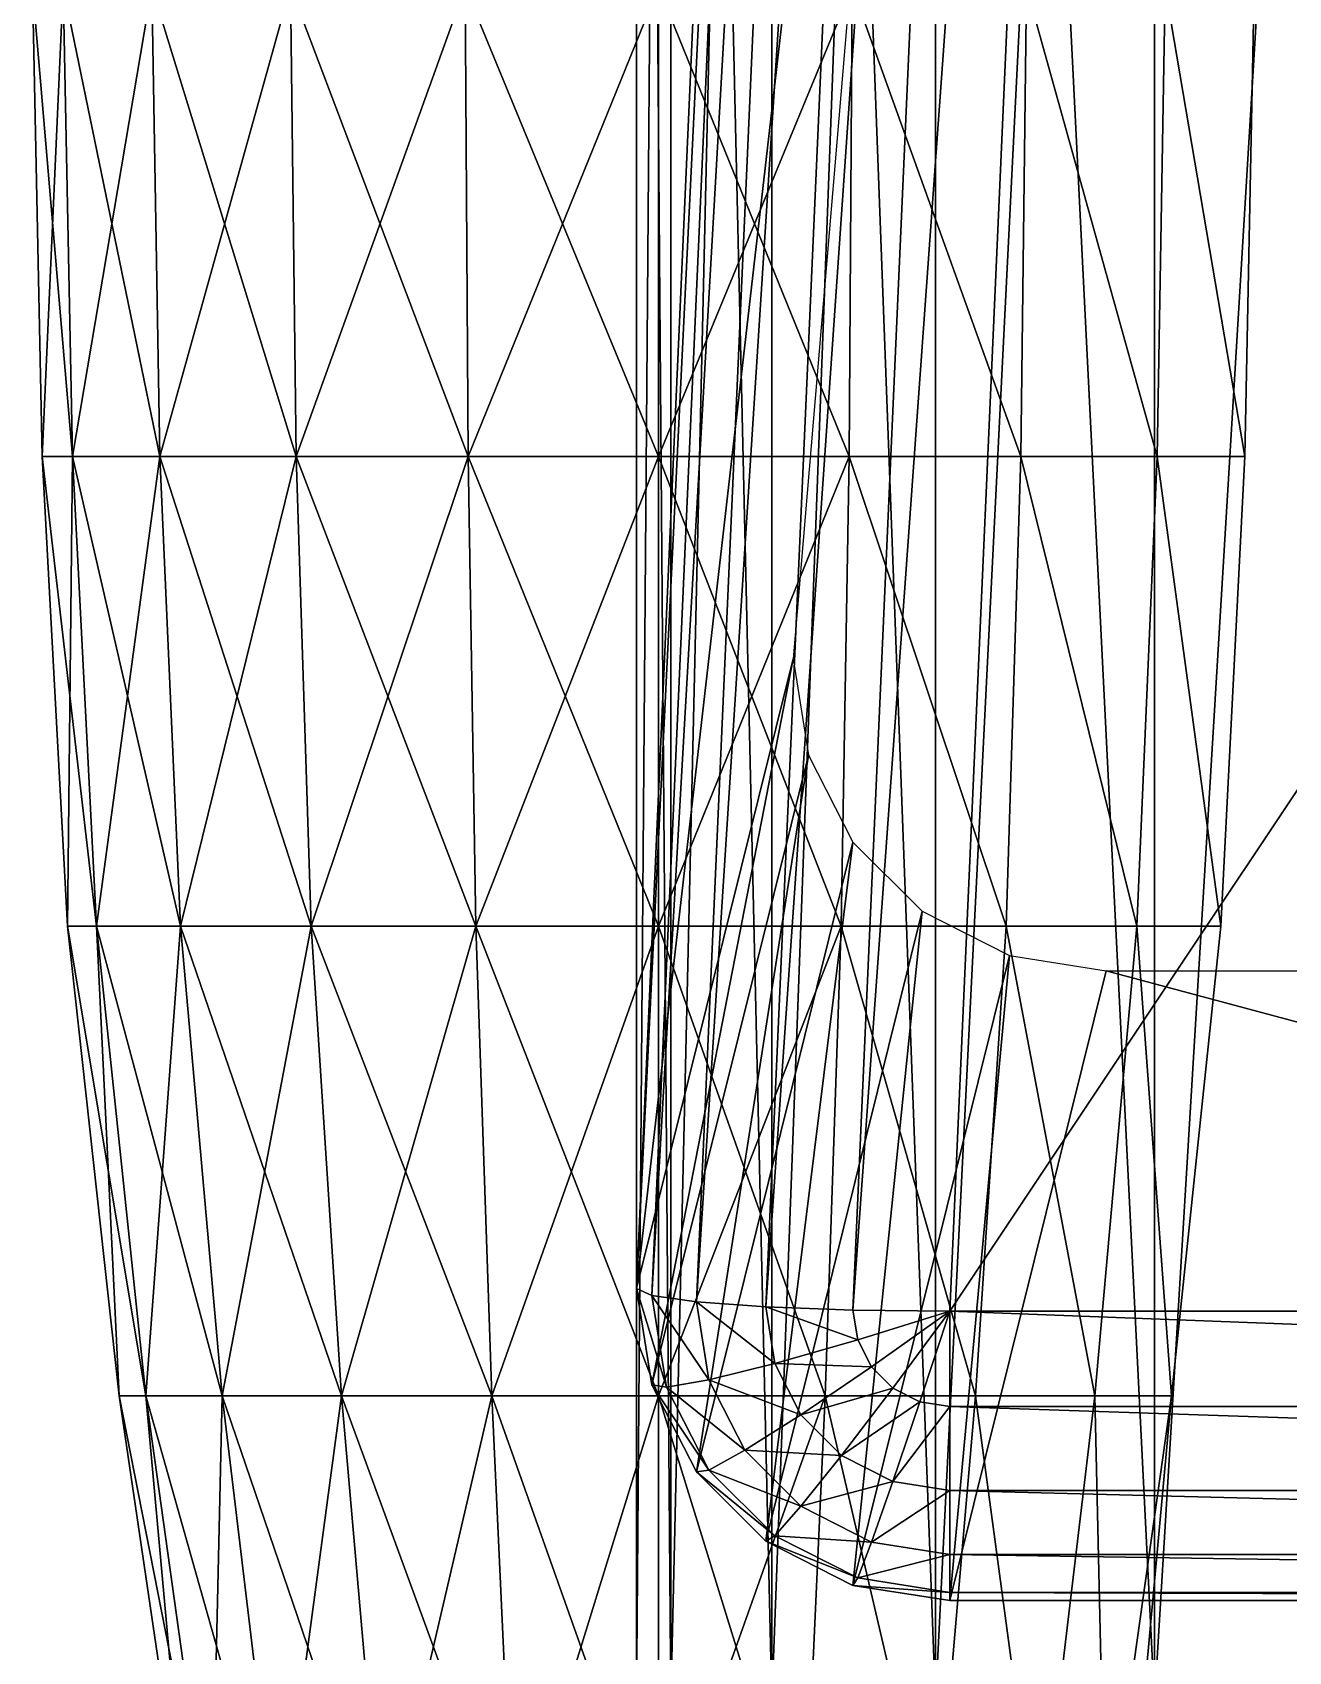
# Model space of a CAD drawing. Extents: x -6.9 to 5, y -21.1 to 53.8.
# Drawn here: x -6.93 to -2.92, y 29.66 to 34.84 of the extents above; entities that cross this region are included whole.
import ezdxf

# ---------------------------------------------------------------- set-up
doc = ezdxf.new("R2010")
doc.units = 0
doc.header["$MEASUREMENT"] = 0
doc.layers.add('DEFAULT', color=7, linetype='CONTINUOUS')

msp = doc.modelspace()

# ---------------------------------------------------------------- linework, layer by layer
at = {"layer": 'DEFAULT'}
for points in [[(-5, 29.5), (-4.890738, 43.5, -1.039558), (-4.890738, 29.5, -1.039558)], [(-4.890738, 29.5, 1.039558), (-5, 43.5), (-5, 29.5)], [(-4.890738, 43.5, 1.039558), (-5, 43.5), (-4.890738, 29.5, 1.039558)], [(-5, 43.5), (-4.890738, 43.5, -1.039558), (-5, 29.5)], [(-4.890738, 29.5, -1.039559), (-4.567728, 43.5, -2.033683), (-4.567728, 29.5, -2.033683)], [(-4.567728, 29.5, 2.033683), (-4.890738, 43.5, 1.039559), (-4.890738, 29.5, 1.039559)], [(-4.567728, 43.5, 2.033683), (-4.890738, 43.5, 1.039559), (-4.567728, 29.5, 2.033683)], [(-4.890738, 43.5, -1.039559), (-4.567728, 43.5, -2.033683), (-4.890738, 29.5, -1.039559)], [(-4.567728, 29.5, -2.033683), (-4.045086, 43.5, -2.938926), (-4.045086, 29.5, -2.938926)], [(-4.045086, 29.5, 2.938926), (-4.567728, 43.5, 2.033683), (-4.567728, 29.5, 2.033683)], [(-4.045086, 43.5, 2.938926), (-4.567728, 43.5, 2.033683), (-4.045086, 29.5, 2.938926)], [(-4.567728, 43.5, -2.033683), (-4.045086, 43.5, -2.938926), (-4.567728, 29.5, -2.033683)], [(-4.045084, 29.5, -2.938926), (-3.345654, 43.5, -3.715724), (-3.345654, 29.5, -3.715724)], [(-3.345654, 29.5, 3.715724), (-4.045084, 43.5, 2.938926), (-4.045084, 29.5, 2.938926)], [(-3.345654, 43.5, 3.715724), (-4.045084, 43.5, 2.938926), (-3.345654, 29.5, 3.715724)], [(-4.045084, 43.5, -2.938926), (-3.345654, 43.5, -3.715724), (-4.045084, 29.5, -2.938926)], [(-3.345654, 29.5, -3.715724), (-2.5, 43.5, -4.330127), (-2.5, 29.5, -4.330127)], [(-2.5, 29.5, 4.330127), (-3.345654, 43.5, 3.715724), (-3.345654, 29.5, 3.715724)], [(-2.5, 43.5, 4.330127), (-3.345654, 43.5, 3.715724), (-2.5, 29.5, 4.330127)], [(-3.345654, 43.5, -3.715724), (-2.5, 43.5, -4.330127), (-3.345654, 29.5, -3.715724)], [(-4.5, 42.072975, 5.896986), (-3.75, 41.718246, 2.927024), (-5, 30.822975, 5.064734)], [(-4.451057, 42.050426, 6.205179), (-4.5, 42.072975, 5.896986), (-5, 30.822975, 5.064734)], [(-4.951057, 30.800425, 5.372927), (-4.451057, 42.050426, 6.205179), (-5, 30.822975, 5.064734)], [(-4.309013, 42.030083, 6.483204), (-4.451057, 42.050426, 6.205179), (-4.951057, 30.800425, 5.372927)], [(-4.809013, 30.780081, 5.650953), (-4.309013, 42.030083, 6.483204), (-4.951057, 30.800425, 5.372927)], [(-4.087784, 42.013939, 6.703846), (-4.309013, 42.030083, 6.483204), (-4.809013, 30.780081, 5.650953)], [(-4.587784, 30.763937, 5.871594), (-4.087784, 42.013939, 6.703846), (-4.809013, 30.780081, 5.650953)], [(-3.809013, 42.003571, 6.845507), (-4.087784, 42.013939, 6.703846), (-4.587784, 30.763937, 5.871594)], [(-4.309013, 30.753571, 6.013256), (-3.809013, 42.003571, 6.845507), (-4.587784, 30.763937, 5.871594)], [(-3.5, 42, 6.894319), (-3.809013, 42.003571, 6.845507), (-4.309013, 30.753571, 6.013256)], [(-4, 30.75, 6.062068), (-3.5, 42, 6.894319), (-4.309013, 30.753571, 6.013256)], [(4, 30.75, 6.062068), (3.5, 42, 6.894319), (-4, 30.75, 6.062068)], [(3.5, 42, 6.894319), (-3.5, 42, 6.894319), (-4, 30.75, 6.062068)], [(-3.75, 41.718246, 2.927024), (-4.5, 32.834625, 1.072976), (-5, 30.822975, 5.064734)], [(-6.929998, 34.980003, -2.27), (-6.802172, 33.480003, -2.876731), (-6.898518, 33.480003, -2.268426)], [(-6.929998, 34.980003, -2.27), (-6.832111, 34.980003, -2.888034), (-6.802172, 33.480003, -2.876731)], [(-6.898518, 33.480003, -2.268426), (-6.832111, 34.980003, -1.651966), (-6.929998, 34.980003, -2.27)], [(-6.898518, 33.480003, 2.768426), (-6.929998, 34.980003, 2.77), (-6.832111, 34.980003, 2.151966)], [(-6.929998, 34.980003, 2.77), (-6.802172, 33.480003, 3.376731), (-6.832111, 34.980003, 3.388034)], [(-6.929998, 34.980003, 2.77), (-6.898518, 33.480003, 2.768426), (-6.802172, 33.480003, 3.376731)], [(-6.832111, 34.980003, -1.651966), (-6.898518, 33.480003, -2.268426), (-6.802172, 33.480003, -1.66012)], [(-6.832111, 34.980003, 2.151966), (-6.802172, 33.480003, 2.16012), (-6.898518, 33.480003, 2.768426)], [(-6.802172, 33.480003, -1.66012), (-6.548033, 34.980003, -1.094429), (-6.832111, 34.980003, -1.651966)], [(-6.802172, 33.480003, -2.876731), (-6.832111, 34.980003, -2.888034), (-6.522564, 33.480003, -3.425493)], [(-6.832111, 34.980003, -2.888034), (-6.548033, 34.980003, -3.445571), (-6.522564, 33.480003, -3.425493)], [(-6.832111, 34.980003, 3.388034), (-6.522564, 33.480003, 3.925493), (-6.548033, 34.980003, 3.945571)], [(-6.802172, 33.480003, 3.376731), (-6.522564, 33.480003, 3.925493), (-6.832111, 34.980003, 3.388034)], [(-6.802172, 33.480003, 2.16012), (-6.832111, 34.980003, 2.151966), (-6.548033, 34.980003, 1.594429)], [(-6.522564, 33.480003, -1.11136), (-6.548033, 34.980003, -1.094429), (-6.802172, 33.480003, -1.66012)], [(-6.522564, 33.480003, 1.61136), (-6.802172, 33.480003, 2.16012), (-6.548033, 34.980003, 1.594429)], [(-6.548033, 34.980003, -1.094429), (-6.522564, 33.480003, -1.11136), (-6.10557, 34.980003, -0.651966)], [(-6.522564, 33.480003, -3.425493), (-6.548033, 34.980003, -3.445571), (-6.087065, 33.480003, -3.860991)], [(-6.548033, 34.980003, -3.445571), (-6.10557, 34.980003, -3.888034), (-6.087065, 33.480003, -3.860991)], [(-6.548033, 34.980003, 3.945571), (-6.087065, 33.480003, 4.360991), (-6.10557, 34.980003, 4.388034)], [(-6.522564, 33.480003, 3.925493), (-6.087065, 33.480003, 4.360991), (-6.548033, 34.980003, 3.945571)], [(-6.548033, 34.980003, 1.594429), (-6.10557, 34.980003, 1.151966), (-6.522564, 33.480003, 1.61136)], [(-6.522564, 33.480003, -1.11136), (-6.087065, 33.480003, -0.675861), (-6.10557, 34.980003, -0.651966)], [(-6.522564, 33.480003, 1.61136), (-6.10557, 34.980003, 1.151966), (-6.087065, 33.480003, 1.175861)], [(-6.10557, 34.980003, -0.651966), (-6.087065, 33.480003, -0.675861), (-5.548033, 34.980003, -0.367887)], [(-6.10557, 34.980003, -3.888034), (-5.548033, 34.980003, -4.172112), (-5.538305, 33.480003, -4.140599)], [(-5.538305, 33.480003, -4.140599), (-6.087065, 33.480003, -3.860991), (-6.10557, 34.980003, -3.888034)], [(-5.538305, 33.480003, 4.640599), (-6.10557, 34.980003, 4.388034), (-6.087065, 33.480003, 4.360991)], [(-6.10557, 34.980003, 4.388034), (-5.538305, 33.480003, 4.640599), (-5.548033, 34.980003, 4.672112)], [(-6.10557, 34.980003, 1.151966), (-5.548033, 34.980003, 0.867887), (-6.087065, 33.480003, 1.175861)], [(-6.087065, 33.480003, -0.675861), (-5.538305, 33.480003, -0.396253), (-5.548033, 34.980003, -0.367887)], [(-6.087065, 33.480003, 1.175861), (-5.548033, 34.980003, 0.867887), (-5.538305, 33.480003, 0.896253)], [(-5.548033, 34.980003, -0.367887), (-5.538305, 33.480003, -0.396253), (-4.929998, 34.980003, -0.27)], [(-5.538305, 33.480003, -4.140599), (-5.548033, 34.980003, -4.172112), (-4.929998, 33.480003, -4.236945)], [(-4.929998, 33.480003, -4.236945), (-5.548033, 34.980003, -4.172112), (-4.929998, 34.980003, -4.27)], [(-4.929998, 33.480003, 4.736945), (-4.929998, 34.980003, 4.77), (-5.548033, 34.980003, 4.672112)], [(-5.538305, 33.480003, 4.640599), (-4.929998, 33.480003, 4.736945), (-5.548033, 34.980003, 4.672112)], [(-5.548033, 34.980003, 0.867887), (-4.929998, 34.980003, 0.77), (-5.538305, 33.480003, 0.896253)], [(-4.929998, 34.980003, -0.27), (-5.538305, 33.480003, -0.396253), (-4.929998, 33.480003, -0.299907)], [(-4.929998, 34.980003, 0.77), (-4.929998, 33.480003, 0.799907), (-5.538305, 33.480003, 0.896253)], [(-4.929998, 33.480003, -4.236945), (-4.929998, 34.980003, -4.27), (-4.321692, 33.480003, -4.140599)], [(-4.929998, 34.980003, -4.27), (-4.311964, 34.980003, -4.172112), (-4.321692, 33.480003, -4.140599)], [(-4.311964, 34.980003, -0.367887), (-4.929998, 33.480003, -0.299907), (-4.321692, 33.480003, -0.396253)], [(-4.929998, 33.480003, -0.299907), (-4.311964, 34.980003, -0.367887), (-4.929998, 34.980003, -0.27)], [(-4.929998, 33.480003, 0.799907), (-4.929998, 34.980003, 0.77), (-4.311964, 34.980003, 0.867887)], [(-4.311964, 34.980003, 0.867887), (-4.321692, 33.480003, 0.896253), (-4.929998, 33.480003, 0.799907)], [(-4.929998, 34.980003, 4.77), (-4.321692, 33.480003, 4.640599), (-4.311964, 34.980003, 4.672112)], [(-4.929998, 33.480003, 4.736945), (-4.321692, 33.480003, 4.640599), (-4.929998, 34.980003, 4.77)], [(-4.321692, 33.480003, -4.140599), (-4.311964, 34.980003, -4.172112), (-3.772934, 33.480003, -3.860991)], [(-4.321692, 33.480003, 4.640599), (-3.772934, 33.480003, 4.360991), (-4.311964, 34.980003, 4.672112)], [(-3.772934, 33.480003, -3.860991), (-4.311964, 34.980003, -4.172112), (-3.754429, 34.980003, -3.888034)], [(-3.772934, 33.480003, 4.360991), (-3.754429, 34.980003, 4.388034), (-4.311964, 34.980003, 4.672112)], [(-3.754429, 34.980003, -3.888034), (-3.337435, 33.480003, -3.425493), (-3.772934, 33.480003, -3.860991)], [(-3.754429, 34.980003, 4.388034), (-3.772934, 33.480003, 4.360991), (-3.337435, 33.480003, 3.925493)], [(-3.337435, 33.480003, -3.425493), (-3.754429, 34.980003, -3.888034), (-3.311966, 34.980003, -3.445571)], [(-3.337435, 33.480003, 3.925493), (-3.311966, 34.980003, 3.945571), (-3.754429, 34.980003, 4.388034)], [(-3.057827, 33.480003, -2.876731), (-3.337435, 33.480003, -3.425493), (-3.311966, 34.980003, -3.445571)], [(-3.057827, 33.480003, 3.376731), (-3.311966, 34.980003, 3.945571), (-3.337435, 33.480003, 3.925493)], [(-3.311966, 34.980003, -3.445571), (-3.027887, 34.980003, -2.888034), (-3.057827, 33.480003, -2.876731)], [(-3.311966, 34.980003, 3.945571), (-3.057827, 33.480003, 3.376731), (-3.027887, 34.980003, 3.388034)], [(-6.898518, 33.480003, -2.268426), (-6.725637, 31.98, -2.853439), (-6.818045, 31.98, -2.27)], [(-6.898518, 33.480003, -2.268426), (-6.802172, 33.480003, -2.876731), (-6.725637, 31.98, -2.853439)], [(-6.818045, 31.98, -2.27), (-6.802172, 33.480003, -1.66012), (-6.898518, 33.480003, -2.268426)], [(-6.818045, 31.98, 2.77), (-6.898518, 33.480003, 2.768426), (-6.802172, 33.480003, 2.16012)], [(-6.898518, 33.480003, 2.768426), (-6.725637, 31.98, 3.353439), (-6.802172, 33.480003, 3.376731)], [(-6.898518, 33.480003, 2.768426), (-6.818045, 31.98, 2.77), (-6.725637, 31.98, 3.353439)], [(-6.802172, 33.480003, -1.66012), (-6.818045, 31.98, -2.27), (-6.725637, 31.98, -1.686561)], [(-6.802172, 33.480003, 2.16012), (-6.725637, 31.98, 2.186561), (-6.818045, 31.98, 2.77)], [(-6.802172, 33.480003, -1.66012), (-6.725637, 31.98, -1.686561), (-6.522564, 33.480003, -1.11136)], [(-6.45746, 31.98, -3.379766), (-6.725637, 31.98, -2.853439), (-6.802172, 33.480003, -2.876731)], [(-6.802172, 33.480003, -2.876731), (-6.522564, 33.480003, -3.425493), (-6.45746, 31.98, -3.379766)], [(-6.802172, 33.480003, 3.376731), (-6.45746, 31.98, 3.879766), (-6.522564, 33.480003, 3.925493)], [(-6.45746, 31.98, 3.879766), (-6.802172, 33.480003, 3.376731), (-6.725637, 31.98, 3.353439)], [(-6.802172, 33.480003, 2.16012), (-6.522564, 33.480003, 1.61136), (-6.725637, 31.98, 2.186561)], [(-6.725637, 31.98, -1.686561), (-6.45746, 31.98, -1.160234), (-6.522564, 33.480003, -1.11136)], [(-6.725637, 31.98, 2.186561), (-6.522564, 33.480003, 1.61136), (-6.45746, 31.98, 1.660234)], [(-6.522564, 33.480003, -3.425493), (-6.039764, 31.98, -3.797462), (-6.45746, 31.98, -3.379766)], [(-6.039764, 31.98, -3.797462), (-6.522564, 33.480003, -3.425493), (-6.087065, 33.480003, -3.860991)], [(-6.087065, 33.480003, -0.675861), (-6.522564, 33.480003, -1.11136), (-6.45746, 31.98, -1.160234)], [(-6.087065, 33.480003, 1.175861), (-6.45746, 31.98, 1.660234), (-6.522564, 33.480003, 1.61136)], [(-6.039764, 31.98, 4.297462), (-6.087065, 33.480003, 4.360991), (-6.522564, 33.480003, 3.925493)], [(-6.522564, 33.480003, 3.925493), (-6.45746, 31.98, 3.879766), (-6.039764, 31.98, 4.297462)], [(-6.087065, 33.480003, -0.675861), (-6.45746, 31.98, -1.160234), (-6.039764, 31.98, -0.742538)], [(-6.087065, 33.480003, 1.175861), (-6.039764, 31.98, 1.242538), (-6.45746, 31.98, 1.660234)], [(-5.538305, 33.480003, -0.396253), (-6.087065, 33.480003, -0.675861), (-6.039764, 31.98, -0.742538)], [(-5.538305, 33.480003, -4.140599), (-5.513437, 31.98, -4.065639), (-6.087065, 33.480003, -3.860991)], [(-6.039764, 31.98, -3.797462), (-6.087065, 33.480003, -3.860991), (-5.513437, 31.98, -4.065639)], [(-6.039764, 31.98, 4.297462), (-5.513437, 31.98, 4.565639), (-6.087065, 33.480003, 4.360991)], [(-5.538305, 33.480003, 4.640599), (-6.087065, 33.480003, 4.360991), (-5.513437, 31.98, 4.565639)], [(-5.538305, 33.480003, 0.896253), (-6.039764, 31.98, 1.242538), (-6.087065, 33.480003, 1.175861)], [(-5.538305, 33.480003, -0.396253), (-6.039764, 31.98, -0.742538), (-5.513437, 31.98, -0.474361)], [(-5.538305, 33.480003, 0.896253), (-5.513437, 31.98, 0.974361), (-6.039764, 31.98, 1.242538)], [(-4.929998, 31.98, -4.158046), (-5.538305, 33.480003, -4.140599), (-4.929998, 33.480003, -4.236945)], [(-4.929998, 33.480003, -0.299907), (-5.538305, 33.480003, -0.396253), (-5.513437, 31.98, -0.474361)], [(-5.513437, 31.98, -4.065639), (-5.538305, 33.480003, -4.140599), (-4.929998, 31.98, -4.158046)], [(-5.513437, 31.98, 4.565639), (-4.929998, 31.98, 4.658046), (-5.538305, 33.480003, 4.640599)], [(-4.929998, 33.480003, 0.799907), (-5.513437, 31.98, 0.974361), (-5.538305, 33.480003, 0.896253)], [(-4.929998, 31.98, 4.658046), (-4.929998, 33.480003, 4.736945), (-5.538305, 33.480003, 4.640599)], [(-5.513437, 31.98, -0.474361), (-4.929998, 31.98, -0.381954), (-4.929998, 33.480003, -0.299907)], [(-5.513437, 31.98, 0.974361), (-4.929998, 33.480003, 0.799907), (-4.929998, 31.98, 0.881954)], [(-4.929998, 31.98, -4.158046), (-4.929998, 33.480003, -4.236945), (-4.34656, 31.98, -4.065639)], [(-4.34656, 31.98, -4.065639), (-4.929998, 33.480003, -4.236945), (-4.321692, 33.480003, -4.140599)], [(-4.321692, 33.480003, -0.396253), (-4.929998, 31.98, -0.381954), (-4.34656, 31.98, -0.474361)], [(-4.929998, 31.98, -0.381954), (-4.321692, 33.480003, -0.396253), (-4.929998, 33.480003, -0.299907)], [(-4.929998, 31.98, 0.881954), (-4.929998, 33.480003, 0.799907), (-4.321692, 33.480003, 0.896253)], [(-4.321692, 33.480003, 0.896253), (-4.34656, 31.98, 0.974361), (-4.929998, 31.98, 0.881954)], [(-4.34656, 31.98, 4.565639), (-4.321692, 33.480003, 4.640599), (-4.929998, 33.480003, 4.736945)], [(-4.929998, 31.98, 4.658046), (-4.34656, 31.98, 4.565639), (-4.929998, 33.480003, 4.736945)], [(-3.820234, 31.98, -3.797462), (-4.34656, 31.98, -4.065639), (-4.321692, 33.480003, -4.140599)], [(-3.820234, 31.98, 4.297462), (-4.321692, 33.480003, 4.640599), (-4.34656, 31.98, 4.565639)], [(-3.820234, 31.98, -3.797462), (-4.321692, 33.480003, -4.140599), (-3.772934, 33.480003, -3.860991)], [(-3.820234, 31.98, 4.297462), (-3.772934, 33.480003, 4.360991), (-4.321692, 33.480003, 4.640599)], [(-3.772934, 33.480003, -3.860991), (-3.402538, 31.98, -3.379766), (-3.820234, 31.98, -3.797462)], [(-3.772934, 33.480003, 4.360991), (-3.820234, 31.98, 4.297462), (-3.402538, 31.98, 3.879766)], [(-3.402538, 31.98, -3.379766), (-3.772934, 33.480003, -3.860991), (-3.337435, 33.480003, -3.425493)], [(-3.402538, 31.98, 3.879766), (-3.337435, 33.480003, 3.925493), (-3.772934, 33.480003, 4.360991)], [(-3.134361, 31.98, -2.853439), (-3.402538, 31.98, -3.379766), (-3.337435, 33.480003, -3.425493)], [(-3.134361, 31.98, 3.353439), (-3.337435, 33.480003, 3.925493), (-3.402538, 31.98, 3.879766)], [(-3.337435, 33.480003, -3.425493), (-3.057827, 33.480003, -2.876731), (-3.134361, 31.98, -2.853439)], [(-3.337435, 33.480003, 3.925493), (-3.134361, 31.98, 3.353439), (-3.057827, 33.480003, 3.376731)], [(-5, 30.822975, 5.064734), (-4.5, 32.834625, 1.072976), (-4.951057, 30.514786, 5.042183)], [(-4.5, 32.834625, 1.072976), (-4.451057, 32.526436, 1.050425), (-4.951057, 30.514786, 5.042183)], [(-4.951057, 30.514786, 5.042183), (-4.451057, 32.526436, 1.050425), (-4.809021, 30.236757, 5.02184)], [(-4.451057, 32.526436, 1.050425), (-4.309021, 32.248405, 1.030082), (-4.809021, 30.236757, 5.02184)], [(-4.809021, 30.236757, 5.02184), (-4.309021, 32.248405, 1.030082), (-4.587784, 30.016119, 5.005696)], [(-4.309021, 32.248405, 1.030082), (-4.087784, 32.027767, 1.013937), (-4.587784, 30.016119, 5.005696)], [(-4.587784, 30.016119, 5.005696), (-4.087784, 32.027767, 1.013937), (-4.309021, 29.874453, 4.99533)], [(-4.087784, 32.027767, 1.013937), (-3.809021, 31.886103, 1.003572), (-4.309021, 29.874453, 4.99533)], [(-6.818045, 31.98, -2.27), (-6.652334, 30.48, -2.27), (-6.725637, 31.98, -1.686561)], [(-6.818045, 31.98, -2.27), (-6.568037, 30.48, -2.80223), (-6.652334, 30.48, -2.27)], [(-6.725637, 31.98, -2.853439), (-6.568037, 30.48, -2.80223), (-6.818045, 31.98, -2.27)], [(-6.725637, 31.98, 3.353439), (-6.818045, 31.98, 2.77), (-6.568037, 30.48, 3.30223)], [(-6.818045, 31.98, 2.77), (-6.652334, 30.48, 2.77), (-6.568037, 30.48, 3.30223)], [(-6.818045, 31.98, 2.77), (-6.725637, 31.98, 2.186561), (-6.652334, 30.48, 2.77)], [(-6.725637, 31.98, -1.686561), (-6.568037, 30.48, -1.73777), (-6.45746, 31.98, -1.160234)], [(-6.45746, 31.98, -3.379766), (-6.323397, 30.48, -3.282363), (-6.725637, 31.98, -2.853439)], [(-6.652334, 30.48, -2.27), (-6.568037, 30.48, -1.73777), (-6.725637, 31.98, -1.686561)], [(-6.323397, 30.48, -3.282363), (-6.568037, 30.48, -2.80223), (-6.725637, 31.98, -2.853439)], [(-6.323397, 30.48, 3.782363), (-6.725637, 31.98, 3.353439), (-6.568037, 30.48, 3.30223)], [(-6.652334, 30.48, 2.77), (-6.725637, 31.98, 2.186561), (-6.568037, 30.48, 2.23777)], [(-6.45746, 31.98, 3.879766), (-6.725637, 31.98, 3.353439), (-6.323397, 30.48, 3.782363)], [(-6.725637, 31.98, 2.186561), (-6.45746, 31.98, 1.660234), (-6.568037, 30.48, 2.23777)], [(-6.568037, 30.48, -1.73777), (-6.323397, 30.48, -1.257637), (-6.45746, 31.98, -1.160234)], [(-6.568037, 30.48, 2.23777), (-6.45746, 31.98, 1.660234), (-6.323397, 30.48, 1.757637)], [(-6.45746, 31.98, -1.160234), (-6.323397, 30.48, -1.257637), (-6.039764, 31.98, -0.742538)], [(-5.942362, 30.48, -3.6634), (-6.45746, 31.98, -3.379766), (-6.039764, 31.98, -3.797462)], [(-5.942362, 30.48, -3.6634), (-6.323397, 30.48, -3.282363), (-6.45746, 31.98, -3.379766)], [(-5.942362, 30.48, 4.1634), (-6.45746, 31.98, 3.879766), (-6.323397, 30.48, 3.782363)], [(-5.942362, 30.48, 4.1634), (-6.039764, 31.98, 4.297462), (-6.45746, 31.98, 3.879766)], [(-6.45746, 31.98, 1.660234), (-6.039764, 31.98, 1.242538), (-6.323397, 30.48, 1.757637)], [(-6.039764, 31.98, -0.742538), (-6.323397, 30.48, -1.257637), (-5.942362, 30.48, -0.8766)], [(-6.039764, 31.98, 1.242538), (-5.942362, 30.48, 1.3766), (-6.323397, 30.48, 1.757637)], [(-6.039764, 31.98, -3.797462), (-5.462229, 30.48, -3.908038), (-5.942362, 30.48, -3.6634)], [(-6.039764, 31.98, -0.742538), (-5.942362, 30.48, -0.8766), (-5.513437, 31.98, -0.474361)], [(-5.462229, 30.48, -3.908038), (-6.039764, 31.98, -3.797462), (-5.513437, 31.98, -4.065639)], [(-5.462229, 30.48, 4.408038), (-5.513437, 31.98, 4.565639), (-6.039764, 31.98, 4.297462)], [(-6.039764, 31.98, 1.242538), (-5.513437, 31.98, 0.974361), (-5.942362, 30.48, 1.3766)], [(-6.039764, 31.98, 4.297462), (-5.942362, 30.48, 4.1634), (-5.462229, 30.48, 4.408038)], [(-5.513437, 31.98, -0.474361), (-5.942362, 30.48, -0.8766), (-5.462229, 30.48, -0.631961)], [(-5.513437, 31.98, 0.974361), (-5.462229, 30.48, 1.131961), (-5.942362, 30.48, 1.3766)], [(-5.462229, 30.48, -0.631961), (-4.929998, 31.98, -0.381954), (-5.513437, 31.98, -0.474361)], [(-4.929998, 30.48, -3.992335), (-5.513437, 31.98, -4.065639), (-4.929998, 31.98, -4.158046)], [(-4.929998, 30.48, -3.992335), (-5.462229, 30.48, -3.908038), (-5.513437, 31.98, -4.065639)], [(-4.929998, 30.48, 4.492335), (-5.513437, 31.98, 4.565639), (-5.462229, 30.48, 4.408038)], [(-4.929998, 30.48, 4.492335), (-4.929998, 31.98, 4.658046), (-5.513437, 31.98, 4.565639)], [(-5.462229, 30.48, 1.131961), (-5.513437, 31.98, 0.974361), (-4.929998, 31.98, 0.881954)], [(-4.929998, 31.98, -0.381954), (-5.462229, 30.48, -0.631961), (-4.929998, 30.48, -0.547664)], [(-4.929998, 31.98, 0.881954), (-4.929998, 30.48, 1.047664), (-5.462229, 30.48, 1.131961)], [(-4.397768, 30.48, -3.908038), (-4.929998, 30.48, -3.992335), (-4.929998, 31.98, -4.158046)], [(-4.397768, 30.48, -3.908038), (-4.929998, 31.98, -4.158046), (-4.34656, 31.98, -4.065639)], [(-4.929998, 31.98, -0.381954), (-4.929998, 30.48, -0.547664), (-4.34656, 31.98, -0.474361)], [(-4.929998, 30.48, -0.547664), (-4.397768, 30.48, -0.631961), (-4.34656, 31.98, -0.474361)], [(-4.929998, 30.48, 1.047664), (-4.34656, 31.98, 0.974361), (-4.397768, 30.48, 1.131961)], [(-4.929998, 31.98, 0.881954), (-4.34656, 31.98, 0.974361), (-4.929998, 30.48, 1.047664)], [(-4.397768, 30.48, 4.408038), (-4.34656, 31.98, 4.565639), (-4.929998, 31.98, 4.658046)], [(-4.397768, 30.48, 4.408038), (-4.929998, 31.98, 4.658046), (-4.929998, 30.48, 4.492335)], [(-3.917637, 30.48, -3.6634), (-4.397768, 30.48, -3.908038), (-4.34656, 31.98, -4.065639)], [(-3.917637, 30.48, 4.1634), (-4.34656, 31.98, 4.565639), (-4.397768, 30.48, 4.408038)], [(-3.917637, 30.48, -3.6634), (-4.34656, 31.98, -4.065639), (-3.820234, 31.98, -3.797462)], [(-3.917637, 30.48, 4.1634), (-3.820234, 31.98, 4.297462), (-4.34656, 31.98, 4.565639)], [(-3.820234, 31.98, -3.797462), (-3.536602, 30.48, -3.282363), (-3.917637, 30.48, -3.6634)], [(-3.820234, 31.98, 4.297462), (-3.917637, 30.48, 4.1634), (-3.536602, 30.48, 3.782363)], [(-3.536602, 30.48, -3.282363), (-3.820234, 31.98, -3.797462), (-3.402538, 31.98, -3.379766)], [(-3.536602, 30.48, 3.782363), (-3.402538, 31.98, 3.879766), (-3.820234, 31.98, 4.297462)], [(-3.291962, 30.48, -2.80223), (-3.536602, 30.48, -3.282363), (-3.402538, 31.98, -3.379766)], [(-3.291962, 30.48, 3.30223), (-3.402538, 31.98, 3.879766), (-3.536602, 30.48, 3.782363)], [(-3.291962, 30.48, -2.80223), (-3.402538, 31.98, -3.379766), (-3.134361, 31.98, -2.853439)], [(-3.291962, 30.48, 3.30223), (-3.134361, 31.98, 3.353439), (-3.402538, 31.98, 3.879766)], [(-4.309021, 29.874453, 4.99533), (-3.809021, 31.886103, 1.003572), (-4, 29.825642, 4.991758)], [(-3.809021, 31.886103, 1.003572), (-3.5, 31.837292, 1), (-4, 29.825642, 4.991758)], [(-4, 29.825642, 4.991758), (-3.5, 31.837292, 1), (4, 29.825642, 4.991758)], [(-3.5, 31.837292, 1), (3.5, 31.837292, 1), (4, 29.825642, 4.991758)], [(-4.951057, 30.514786, 5.042183), (-4.90451, 30.507318, 5.35148), (-5, 30.822975, 5.064734)], [(-4.90451, 30.507318, 5.35148), (-4.951057, 30.800425, 5.372927), (-5, 30.822975, 5.064734)], [(-4.951057, 30.800425, 5.372927), (-4.90451, 30.507318, 5.35148), (-4.769424, 30.53075, 5.632709)], [(-4.809013, 30.780081, 5.650953), (-4.951057, 30.800425, 5.372927), (-4.769424, 30.53075, 5.632709)], [(-4.809013, 30.780081, 5.650953), (-4.559021, 30.582787, 5.858339), (-4.587784, 30.763937, 5.871594)], [(-4.559021, 30.582787, 5.858339), (-4.809013, 30.780081, 5.650953), (-4.769424, 30.53075, 5.632709)], [(-4.293892, 30.658337, 6.006287), (-4.587784, 30.763937, 5.871594), (-4.559021, 30.582787, 5.858339)], [(-4.309013, 30.753571, 6.013256), (-4.587784, 30.763937, 5.871594), (-4.293892, 30.658337, 6.006287)], [(-4, 30.75, 6.062068), (-4.309013, 30.753571, 6.013256), (-4.293892, 30.658337, 6.006287)], [(-4.293892, 30.658337, 6.006287), (-4.25, 30.57242, 6.000001), (-4, 30.75, 6.062068)], [(-4, 30.75, 6.062068), (-4.25, 30.57242, 6.000001), (-4.181633, 30.504238, 5.995012)], [(-4.181633, 30.504238, 5.995012), (-4.09549, 30.460463, 5.991809), (-4, 30.75, 6.062068)], [(-4, 30.75, 6.062068), (-4.09549, 30.460463, 5.991809), (-4, 30.445381, 5.990705)], [(4, 30.75, 6.062068), (-4, 30.75, 6.062068), (4, 30.445381, 5.990705)], [(-4, 30.75, 6.062068), (-4, 30.445381, 5.990705), (4, 30.445381, 5.990705)], [(-4.293892, 30.658337, 6.006287), (-4.559021, 30.582787, 5.858339), (-4.25, 30.57242, 6.000001)], [(-4.559021, 30.582787, 5.858339), (-4.769424, 30.53075, 5.632709), (-4.475525, 30.419367, 5.846382)], [(-4.559021, 30.582787, 5.858339), (-4.475525, 30.419367, 5.846382), (-4.25, 30.57242, 6.000001)], [(-4.25, 30.57242, 6.000001), (-4.475525, 30.419367, 5.846382), (-4.181633, 30.504238, 5.995012)], [(-4.769424, 30.53075, 5.632709), (-4.90451, 30.507318, 5.35148), (-4.65451, 30.305822, 5.616251)], [(-4.769424, 30.53075, 5.632709), (-4.65451, 30.305822, 5.616251), (-4.475525, 30.419367, 5.846382)], [(-6.568037, 30.48, -2.80223), (-6.357508, 28.98, -2.733825), (-6.652334, 30.48, -2.27)], [(-6.652334, 30.48, -2.27), (-6.430971, 28.98, -2.27), (-6.568037, 30.48, -1.73777)], [(-6.652334, 30.48, -2.27), (-6.357508, 28.98, -2.733825), (-6.430971, 28.98, -2.27)], [(-6.652334, 30.48, 2.77), (-6.430971, 28.98, 2.77), (-6.357508, 28.98, 3.233825)], [(-6.652334, 30.48, 2.77), (-6.568037, 30.48, 2.23777), (-6.430971, 28.98, 2.77)], [(-6.568037, 30.48, 3.30223), (-6.652334, 30.48, 2.77), (-6.357508, 28.98, 3.233825)], [(-6.568037, 30.48, -2.80223), (-6.323397, 30.48, -3.282363), (-6.144312, 28.98, -3.15225)], [(-6.144312, 28.98, -3.15225), (-6.357508, 28.98, -2.733825), (-6.568037, 30.48, -2.80223)], [(-6.568037, 30.48, -1.73777), (-6.357508, 28.98, -1.806175), (-6.323397, 30.48, -1.257637)], [(-6.568037, 30.48, -1.73777), (-6.430971, 28.98, -2.27), (-6.357508, 28.98, -1.806175)], [(-6.568037, 30.48, 2.23777), (-6.357508, 28.98, 2.306175), (-6.430971, 28.98, 2.77)], [(-6.568037, 30.48, 2.23777), (-6.323397, 30.48, 1.757637), (-6.357508, 28.98, 2.306175)], [(-6.144312, 28.98, 3.65225), (-6.568037, 30.48, 3.30223), (-6.357508, 28.98, 3.233825)], [(-6.568037, 30.48, 3.30223), (-6.144312, 28.98, 3.65225), (-6.323397, 30.48, 3.782363)], [(-6.323397, 30.48, -1.257637), (-6.357508, 28.98, -1.806175), (-6.144312, 28.98, -1.38775)], [(-6.323397, 30.48, 1.757637), (-6.144312, 28.98, 1.88775), (-6.357508, 28.98, 2.306175)], [(-5.812248, 28.98, -3.484312), (-6.323397, 30.48, -3.282363), (-5.942362, 30.48, -3.6634)], [(-6.144312, 28.98, -1.38775), (-5.942362, 30.48, -0.8766), (-6.323397, 30.48, -1.257637)], [(-6.323397, 30.48, -3.282363), (-5.812248, 28.98, -3.484312), (-6.144312, 28.98, -3.15225)], [(-6.323397, 30.48, 3.782363), (-6.144312, 28.98, 3.65225), (-5.812248, 28.98, 3.984312)], [(-6.144312, 28.98, 1.88775), (-6.323397, 30.48, 1.757637), (-5.942362, 30.48, 1.3766)], [(-5.812248, 28.98, 3.984312), (-5.942362, 30.48, 4.1634), (-6.323397, 30.48, 3.782363)], [(-6.144312, 28.98, -1.38775), (-5.812248, 28.98, -1.055688), (-5.942362, 30.48, -0.8766)], [(-6.144312, 28.98, 1.88775), (-5.942362, 30.48, 1.3766), (-5.812248, 28.98, 1.555688)], [(-5.462229, 30.48, -3.908038), (-5.393824, 28.98, -3.697509), (-5.942362, 30.48, -3.6634)], [(-5.942362, 30.48, -0.8766), (-5.812248, 28.98, -1.055688), (-5.462229, 30.48, -0.631961)], [(-5.942362, 30.48, -3.6634), (-5.393824, 28.98, -3.697509), (-5.812248, 28.98, -3.484312)], [(-5.942362, 30.48, 4.1634), (-5.812248, 28.98, 3.984312), (-5.393824, 28.98, 4.197509)], [(-5.942362, 30.48, 1.3766), (-5.462229, 30.48, 1.131961), (-5.812248, 28.98, 1.555688)], [(-5.462229, 30.48, 4.408038), (-5.942362, 30.48, 4.1634), (-5.393824, 28.98, 4.197509)], [(-5.462229, 30.48, -0.631961), (-5.812248, 28.98, -1.055688), (-5.393824, 28.98, -0.842491)], [(-5.462229, 30.48, 1.131961), (-5.393824, 28.98, 1.342491), (-5.812248, 28.98, 1.555688)], [(-4.929998, 28.98, -3.770972), (-5.393824, 28.98, -3.697509), (-5.462229, 30.48, -3.908038)], [(-5.393824, 28.98, -0.842491), (-4.929998, 30.48, -0.547664), (-5.462229, 30.48, -0.631961)], [(-4.929998, 30.48, -3.992335), (-4.929998, 28.98, -3.770972), (-5.462229, 30.48, -3.908038)], [(-4.929998, 30.48, 4.492335), (-5.462229, 30.48, 4.408038), (-4.929998, 28.98, 4.270972)], [(-5.393824, 28.98, 1.342491), (-5.462229, 30.48, 1.131961), (-4.929998, 30.48, 1.047664)], [(-4.929998, 28.98, 4.270972), (-5.462229, 30.48, 4.408038), (-5.393824, 28.98, 4.197509)], [(-5.393824, 28.98, -0.842491), (-4.929998, 28.98, -0.769027), (-4.929998, 30.48, -0.547664)], [(-5.393824, 28.98, 1.342491), (-4.929998, 30.48, 1.047664), (-4.929998, 28.98, 1.269027)], [(-4.769424, 30.242899, 5.332133), (-4.90451, 30.507318, 5.35148), (-4.951057, 30.514786, 5.042183)], [(-4.951057, 30.514786, 5.042183), (-4.809021, 30.236757, 5.02184), (-4.769424, 30.242899, 5.332133)], [(-4.466173, 28.98, -3.697509), (-4.929998, 30.48, -3.992335), (-4.397768, 30.48, -3.908038)], [(-4.466173, 28.98, -3.697509), (-4.929998, 28.98, -3.770972), (-4.929998, 30.48, -3.992335)], [(-4.466173, 28.98, -0.842491), (-4.397768, 30.48, -0.631961), (-4.929998, 28.98, -0.769027)], [(-4.929998, 28.98, -0.769027), (-4.397768, 30.48, -0.631961), (-4.929998, 30.48, -0.547664)], [(-4.929998, 28.98, 1.269027), (-4.929998, 30.48, 1.047664), (-4.397768, 30.48, 1.131961)], [(-4.466173, 28.98, 1.342491), (-4.929998, 28.98, 1.269027), (-4.397768, 30.48, 1.131961)], [(-4.466173, 28.98, 4.197509), (-4.929998, 30.48, 4.492335), (-4.929998, 28.98, 4.270972)], [(-4.466173, 28.98, 4.197509), (-4.397768, 30.48, 4.408038), (-4.929998, 30.48, 4.492335)], [(-4.65451, 30.305822, 5.616251), (-4.90451, 30.507318, 5.35148), (-4.769424, 30.242899, 5.332133)], [(-4.475525, 30.419367, 5.846382), (-4.34549, 30.289677, 5.836892), (-4.181633, 30.504238, 5.995012)], [(-4.397768, 30.48, -3.908038), (-4.047749, 28.98, -3.484312), (-4.466173, 28.98, -3.697509)], [(-4.397768, 30.48, 4.408038), (-4.466173, 28.98, 4.197509), (-4.047749, 28.98, 3.984312)], [(-4.397768, 30.48, -3.908038), (-3.917637, 30.48, -3.6634), (-4.047749, 28.98, -3.484312)], [(-4.397768, 30.48, 4.408038), (-4.047749, 28.98, 3.984312), (-3.917637, 30.48, 4.1634)], [(-4.181633, 30.504238, 5.995012), (-4.34549, 30.289677, 5.836892), (-4.09549, 30.460463, 5.991809)], [(-4.047749, 28.98, -3.484312), (-3.917637, 30.48, -3.6634), (-3.715687, 28.98, -3.15225)], [(-4.047749, 28.98, 3.984312), (-3.715687, 28.98, 3.65225), (-3.917637, 30.48, 4.1634)], [(-3.715687, 28.98, -3.15225), (-3.917637, 30.48, -3.6634), (-3.536602, 30.48, -3.282363)], [(-3.715687, 28.98, 3.65225), (-3.536602, 30.48, 3.782363), (-3.917637, 30.48, 4.1634)], [(-3.715687, 28.98, -3.15225), (-3.536602, 30.48, -3.282363), (-3.502491, 28.98, -2.733825)], [(-3.715687, 28.98, 3.65225), (-3.502491, 28.98, 3.233825), (-3.536602, 30.48, 3.782363)], [(-3.502491, 28.98, -2.733825), (-3.536602, 30.48, -3.282363), (-3.291962, 30.48, -2.80223)], [(-3.502491, 28.98, 3.233825), (-3.291962, 30.48, 3.30223), (-3.536602, 30.48, 3.782363)], [(-3.429028, 28.98, -2.27), (-3.502491, 28.98, -2.733825), (-3.291962, 30.48, -2.80223)], [(-3.429028, 28.98, 2.77), (-3.291962, 30.48, 3.30223), (-3.502491, 28.98, 3.233825)], [(-4.34549, 30.289677, 5.836892), (-4.475525, 30.419367, 5.846382), (-4.65451, 30.305822, 5.616251)], [(-4.34549, 30.289677, 5.836892), (-4.181633, 30.206409, 5.8308), (-4.09549, 30.460463, 5.991809)], [(-4.09549, 30.460463, 5.991809), (-4.181633, 30.206409, 5.8308), (-4, 30.445381, 5.990705)], [(-4.181633, 30.206409, 5.8308), (-4, 30.177719, 5.8287), (-4, 30.445381, 5.990705)], [(4, 30.445381, 5.990705), (-4, 30.445381, 5.990705), (4, 30.177719, 5.8287)], [(-4, 30.445381, 5.990705), (-4, 30.177719, 5.8287), (4, 30.177719, 5.8287)], [(-4.769424, 30.242899, 5.332133), (-4.475533, 30.127319, 5.603189), (-4.65451, 30.305822, 5.616251)], [(-4.475533, 30.127319, 5.603189), (-4.34549, 30.289677, 5.836892), (-4.65451, 30.305822, 5.616251)], [(-4.181633, 30.206409, 5.8308), (-4.34549, 30.289677, 5.836892), (-4.475533, 30.127319, 5.603189)], [(-4.809021, 30.236757, 5.02184), (-4.559021, 30.033056, 5.316779), (-4.769424, 30.242899, 5.332133)], [(-4.559021, 30.033056, 5.316779), (-4.809021, 30.236757, 5.02184), (-4.587784, 30.016119, 5.005696)], [(-4.769424, 30.242899, 5.332133), (-4.559021, 30.033056, 5.316779), (-4.475533, 30.127319, 5.603189)], [(-4.25, 30.012712, 5.594804), (-4.181633, 30.206409, 5.8308), (-4.475533, 30.127319, 5.603189)], [(-4, 30.177719, 5.8287), (-4.181633, 30.206409, 5.8308), (-4.25, 30.012712, 5.594804)], [(-4.25, 30.012712, 5.594804), (-4, 29.973225, 5.591914), (-4, 30.177719, 5.8287)], [(4, 30.177719, 5.8287), (-4, 30.177719, 5.8287), (4, 29.973225, 5.591914)], [(-4, 30.177719, 5.8287), (-4, 29.973225, 5.591914), (4, 29.973225, 5.591914)], [(-4.475533, 30.127319, 5.603189), (-4.559021, 30.033056, 5.316779), (-4.25, 30.012712, 5.594804)], [(-4.587784, 30.016119, 5.005696), (-4.293892, 29.898327, 5.30692), (-4.559021, 30.033056, 5.316779)], [(-4.309021, 29.874453, 4.99533), (-4.293892, 29.898327, 5.30692), (-4.587784, 30.016119, 5.005696)], [(-4.559021, 30.033056, 5.316779), (-4.293892, 29.898327, 5.30692), (-4.25, 30.012712, 5.594804)], [(-4.25, 30.012712, 5.594804), (-4.293892, 29.898327, 5.30692), (-4, 29.973225, 5.591914)], [(-4, 29.973225, 5.591914), (-4.293892, 29.898327, 5.30692), (-4, 29.851902, 5.303524)], [(4, 29.973225, 5.591914), (-4, 29.973225, 5.591914), (4, 29.851902, 5.303524)], [(-4, 29.973225, 5.591914), (-4, 29.851902, 5.303524), (4, 29.851902, 5.303524)], [(-4, 29.851902, 5.303524), (-4.293892, 29.898327, 5.30692), (-4.309013, 29.874453, 4.99533)], [(-4, 29.825642, 4.991758), (-4, 29.851902, 5.303524), (-4.309013, 29.874453, 4.99533)], [(4, 29.851902, 5.303524), (-4, 29.851902, 5.303524), (4, 29.825642, 4.991758)], [(-4, 29.851902, 5.303524), (-4, 29.825642, 4.991758), (4, 29.825642, 4.991758)]]:
    msp.add_3dface(points, dxfattribs=at)

doc.saveas('drawing.dxf')
